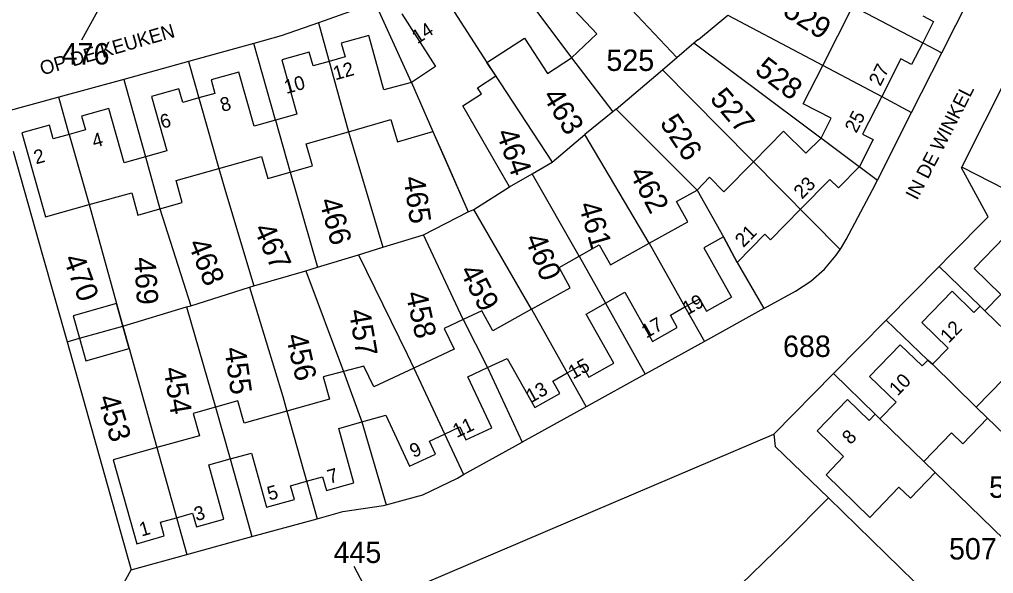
# Model space of a CAD drawing. Extents: x 191922 to 199923, y 328959 to 333350.
# Drawn here: x 196152.1 to 196274.9, y 330959.9 to 331029.7 of the extents above; entities that cross this region are included whole.
import ezdxf

# ---------------------------------------------------------------- set-up
doc = ezdxf.new("R2010")
doc.units = 0
for name, color, linetype in [('bouwvlak', 7, 'Continuous'), ('enkelbestemming', 7, 'Continuous'), ('Level 14', 7, 'Continuous'), ('Level 6', 7, 'Continuous'), ('maatvoering - maximum aantal wooneenheden', 7, 'Continuous'), ('Maatvoering_symbolen', 7, 'Continuous'), ('recreatiewoning', 7, 'Continuous')]:
    doc.layers.add(name, color=color, linetype=linetype)

msp = doc.modelspace()

# ---------------------------------------------------------------- linework, layer by layer
at = {"layer": 'bouwvlak'}
for p, q in [((196159.96, 331027.15), (196165.23, 331036.78)), ((196194.27, 330960.81), (196198.28, 330953.28))]:
    msp.add_line(p, q, dxfattribs=at)
at = {"layer": 'Level 6'}
for p, q in [((196224.53, 331036.05), (196234.98, 331024.94)), ((196201.54, 331021.8), (196196.77, 331032.23)), ((196268.4, 331025.51), (196272.17, 331032.99)), ((196206.05, 331031.99), (196211.05, 331024.3)), ((196216.59, 331031.73), (196221.71, 331024.91)), ((196257.19, 331031.39), (196265.99, 331026.78)), ((196193.72, 331030.67), (196189.8, 331029.3)), ((196237.71, 331027.19), (196241.41, 331030.25)), ((196241.41, 331030.25), (196260.82, 331020.01)), ((196189.8, 331029.3), (196185.1, 331027.65)), ((196189.8, 331029.3), (196193.58, 331015.57)), ((196185.1, 331027.65), (196181.64, 331026.69)), ((196181.64, 331026.69), (196173.43, 331024.43)), ((196184.39, 331017.03), (196181.64, 331026.69)), ((196234.98, 331024.94), (196237.13, 331026.78)), ((196237.13, 331026.78), (196237.65, 331027.22)), ((196237.13, 331026.78), (196260.29, 331009.49)), ((196237.65, 331027.22), (196237.71, 331027.19)), ((196265.99, 331026.78), (196268.4, 331025.51)), ((196221.71, 331024.91), (196226.92, 331018.08)), ((196233.17, 331023.39), (196234.98, 331024.94)), ((196264.6, 331018.01), (196268.4, 331025.51)), ((196173.43, 331024.43), (196165.24, 331022.18)), ((196173.43, 331024.43), (196177.23, 331010.96)), ((196211.05, 331024.3), (196219.27, 331011.73)), ((196227.34, 331018.41), (196233.17, 331023.39)), ((196233.17, 331023.39), (196255.59, 331000.74)), ((196270.92, 331011.1), (196276.78, 331022.69)), ((196165.24, 331022.18), (196157.05, 331019.93)), ((196165.24, 331022.18), (196167.99, 331012.43)), ((196201.54, 331021.8), (196204.23, 331015.62)), ((196157.05, 331019.93), (196149.99, 331017.99)), ((196158.38, 331015.24), (196157.05, 331019.93)), ((196260.82, 331020.01), (196264.6, 331018.01)), ((196226.92, 331018.08), (196223.39, 331015.22)), ((196227.34, 331018.41), (196226.92, 331018.08)), ((196237.55, 331008.22), (196227.34, 331018.41)), ((196260.29, 331009.49), (196264.6, 331018.01)), ((196184.39, 331017.03), (196186.21, 331010.47)), ((196158.38, 331015.24), (196160.87, 331006.39)), ((196193.58, 331015.57), (196197.93, 331001.02)), ((196204.23, 331015.62), (196208.67, 331005.48)), ((196219.27, 331011.73), (196223.39, 331015.22)), ((196231.5, 331001.51), (196223.39, 331015.22)), ((196151.31, 331013.11), (196155.01, 331000)), ((196167.99, 331012.43), (196169.81, 331005.86)), ((196216.74, 331010.28), (196219.27, 331011.73)), ((196177.23, 331010.96), (196178.08, 331008.04)), ((196186.21, 331010.47), (196189.69, 330998.51)), ((196213.89, 331008.62), (196216.74, 331010.28)), ((196222.68, 330999.89), (196216.74, 331010.28)), ((196270.89, 331011.04), (196270.92, 331011.1)), ((196274.23, 331004.86), (196270.89, 331011.04)), ((196276.43, 331008.29), (196270.92, 331011.1)), ((196259.67, 331008.24), (196260.29, 331009.49)), ((196178.08, 331008.04), (196181.65, 330996.15)), ((196209.37, 331005.77), (196213.89, 331008.62)), ((196237.55, 331008.22), (196240.87, 331002.32)), ((196256.36, 331002.01), (196259.67, 331008.24)), ((196160.87, 331006.39), (196164.35, 330993.92)), ((196169.81, 331005.86), (196173.69, 330993.64)), ((196203.03, 331002.57), (196208.67, 331005.48)), ((196208.67, 331005.48), (196209.37, 331005.77)), ((196216.67, 330993.21), (196209.37, 331005.77)), ((196269.44, 331000), (196274.23, 331004.86)), ((196197.93, 331001.02), (196203.03, 331002.57)), ((196208.04, 330991.89), (196203.03, 331002.57)), ((196231.5, 331001.51), (196236, 330993.5)), ((196240.87, 331002.32), (196242.59, 330999.11)), ((196255.76, 331000.98), (196256.36, 331002.01)), ((196194.84, 331000.06), (196197.93, 331001.02)), ((196255.09, 331000), (196255.59, 331000.74)), ((196255.59, 331000.74), (196255.76, 331000.98)), ((196155.01, 331000), (196158.09, 330989.09)), ((196189.69, 330998.51), (196194.84, 331000.06)), ((196194.84, 331000.06), (196201, 330987.53)), ((196222.68, 330999.89), (196225.99, 330993.97)), ((196242.59, 330999.11), (196245.98, 330993.3)), ((196253.6, 330998.26), (196255.09, 331000)), ((196268.07, 330998.61), (196269.44, 331000)), ((196181.65, 330996.15), (196188.2, 330998.06)), ((196188.2, 330998.06), (196189.69, 330998.51)), ((196188.2, 330998.06), (196192.97, 330985.36)), ((196251.87, 330996.74), (196253.6, 330998.26)), ((196261.4, 330991.84), (196268.07, 330998.61)), ((196273.22, 330993.61), (196268.07, 330998.61)), ((196249.95, 330995.49), (196251.87, 330996.74)), ((196173.69, 330993.64), (196181.11, 330995.97)), ((196181.11, 330995.97), (196181.65, 330996.15)), ((196181.11, 330995.97), (196185.31, 330982.21)), ((196245.98, 330993.3), (196249.95, 330995.49)), ((196164.35, 330993.92), (196165.12, 330991.07)), ((196165.12, 330991.07), (196173.17, 330993.49)), ((196173.17, 330993.49), (196173.69, 330993.64)), ((196173.17, 330993.49), (196176.83, 330980.86)), ((196216.67, 330993.21), (196223.56, 330980.92)), ((196225.99, 330993.97), (196230.98, 330985.01)), ((196236, 330993.5), (196238.46, 330989.14)), ((196245.98, 330993.3), (196238.46, 330989.14)), ((196273.22, 330993.61), (196273.82, 330993.01)), ((196273.82, 330993.01), (196279.33, 330987.68)), ((196208.04, 330991.89), (196211.11, 330985.85)), ((196254.75, 330985.09), (196261.4, 330991.84)), ((196266.62, 330986.78), (196261.4, 330991.84)), ((196159.67, 330989.54), (196165.12, 330991.07)), ((196165.12, 330991.07), (196165.93, 330988.25)), ((196158.09, 330989.09), (196159.67, 330989.54)), ((196158.09, 330989.09), (196166.19, 330960.36)), ((196165.93, 330988.25), (196169.41, 330975.76)), ((196238.46, 330989.14), (196230.98, 330985.01)), ((196201, 330987.53), (196201.82, 330985.79)), ((196266.62, 330986.78), (196267.24, 330986.26)), ((196201.82, 330985.79), (196208.1, 330972.36)), ((196211.11, 330985.85), (196215.5, 330976.45)), ((196267.24, 330986.26), (196272.73, 330980.85)), ((196192.97, 330985.36), (196195.28, 330979)), ((196230.98, 330985.01), (196223.56, 330980.92)), ((196254.75, 330985.09), (196247.21, 330977.44)), ((196260.02, 330979.96), (196254.75, 330985.09)), ((196185.31, 330982.21), (196185.81, 330980.37)), ((196176.83, 330980.86), (196178.65, 330974.33)), ((196223.56, 330980.92), (196215.5, 330976.45)), ((196272.73, 330980.85), (196284.2, 330969.73)), ((196185.81, 330980.37), (196189.64, 330966.8)), ((196260.02, 330979.96), (196260.6, 330979.37)), ((196260.6, 330979.37), (196267.56, 330972.62)), ((196195.28, 330979), (196198.32, 330968.54)), ((196221.88, 330966.65), (196247.21, 330977.44)), ((196247.21, 330977.44), (196247.39, 330975.91)), ((196169.41, 330975.76), (196173.19, 330962.28)), ((196208.1, 330972.36), (196215.5, 330976.45)), ((196247.39, 330975.91), (196254.13, 330969.41)), ((196178.65, 330974.33), (196181.4, 330964.54)), ((196207.31, 330971.92), (196208.1, 330972.36)), ((196267.56, 330972.62), (196280.5, 330960.02)), ((196202.95, 330969.82), (196207.31, 330971.92)), ((196198.32, 330968.54), (196202.95, 330969.82)), ((196192.88, 330967.69), (196198.01, 330968.46)), ((196198.01, 330968.46), (196198.32, 330968.54)), ((196248.77, 330964.05), (196254.13, 330969.41)), ((196273.85, 330950.22), (196254.13, 330969.41)), ((196189.64, 330966.8), (196192.88, 330967.69)), ((196181.4, 330964.54), (196189.64, 330966.8)), ((196199.53, 330957.13), (196221.88, 330966.65)), ((196173.19, 330962.28), (196181.4, 330964.54)), ((196233.31, 330949.09), (196248.77, 330964.05)), ((196166.19, 330960.36), (196173.19, 330962.28)), ((196159.86, 330949), (196166.19, 330960.36))]:
    msp.add_line(p, q, dxfattribs=at)
at = {"layer": 'recreatiewoning'}
for p, q in [((196224.91, 331027.9), (196220.66, 331032.44)), ((196253.4, 331023.92), (196257.19, 331031.39)), ((196200.29, 331030.42), (196204.57, 331023.79)), ((196266.03, 331030.18), (196267.35, 331029.47)), ((196267.35, 331029.47), (196265.99, 331026.78)), ((196196.13, 331027.7), (196192.67, 331026.73)), ((196198.05, 331020.87), (196196.13, 331027.7)), ((196211.05, 331024.3), (196215.76, 331027.39)), ((196215.76, 331027.39), (196218.7, 331022.92)), ((196221.71, 331024.91), (196224.91, 331027.9)), ((196192.67, 331026.73), (196193.16, 331025)), ((196265.99, 331026.78), (196264.6, 331024.06)), ((196188.63, 331025.6), (196185.17, 331024.63)), ((196189.11, 331023.87), (196188.63, 331025.6)), ((196193.16, 331025), (196191.14, 331024.44)), ((196218.7, 331022.92), (196221.71, 331024.91)), ((196185.17, 331024.63), (196187.09, 331017.79)), ((196191.14, 331024.44), (196189.11, 331023.87)), ((196204.57, 331023.79), (196201.54, 331021.8)), ((196212.16, 331022.61), (196211.05, 331024.3)), ((196250.93, 331019.1), (196253.4, 331023.92)), ((196263.25, 331024.75), (196260.82, 331020.01)), ((196264.6, 331024.06), (196263.25, 331024.75)), ((196179.74, 331023.09), (196176.26, 331022.13)), ((196181.68, 331016.27), (196179.74, 331023.09)), ((196209.86, 331021.1), (196212.16, 331022.61)), ((196176.26, 331022.13), (196176.75, 331020.4)), ((196201.54, 331021.8), (196198.05, 331020.87)), ((196172.21, 331020.99), (196168.76, 331020.02)), ((196168.76, 331020.02), (196170.68, 331013.18)), ((196172.7, 331019.26), (196172.21, 331020.99)), ((196176.75, 331020.4), (196174.73, 331019.83)), ((196208.02, 331018.85), (196210.34, 331020.37)), ((196210.34, 331020.37), (196209.86, 331021.1)), ((196260.82, 331020.01), (196258.4, 331015.29)), ((196174.73, 331019.83), (196172.7, 331019.26)), ((196210.41, 331014.69), (196208.02, 331018.85)), ((196254.46, 331017.29), (196250.93, 331019.1)), ((196163.38, 331018.51), (196159.91, 331017.54)), ((196159.91, 331017.54), (196160.4, 331015.81)), ((196165.3, 331011.67), (196163.38, 331018.51)), ((196187.09, 331017.79), (196184.39, 331017.03)), ((196155.86, 331016.4), (196152.41, 331015.43)), ((196156.35, 331014.67), (196155.86, 331016.4)), ((196184.39, 331017.03), (196181.68, 331016.27)), ((196193.58, 331015.57), (196198.94, 331017.11)), ((196198.94, 331017.11), (196199.76, 331014.31)), ((196253.2, 331014.78), (196254.46, 331017.29)), ((196152.41, 331015.43), (196155.36, 331004.87)), ((196158.38, 331015.24), (196156.35, 331014.67)), ((196160.4, 331015.81), (196158.38, 331015.24)), ((196188.23, 331014.04), (196193.58, 331015.57)), ((196199.76, 331014.31), (196204.23, 331015.62)), ((196204.23, 331015.62), (196205.76, 331012.12)), ((196244.65, 331011.79), (196248.43, 331015.63)), ((196248.43, 331015.63), (196251.25, 331012.86)), ((196258.4, 331015.29), (196259.75, 331014.6)), ((196189.03, 331011.26), (196188.23, 331014.04)), ((196213.89, 331008.62), (196210.41, 331014.69)), ((196251.25, 331012.86), (196253.2, 331014.78)), ((196259.75, 331014.6), (196258.01, 331011.19)), ((196170.68, 331013.18), (196167.99, 331012.43)), ((196167.99, 331012.43), (196165.3, 331011.67)), ((196177.23, 331010.96), (196182.61, 331012.47)), ((196182.61, 331012.47), (196183.4, 331009.68)), ((196205.76, 331012.12), (196208.67, 331005.48)), ((196240.93, 331008.01), (196244.65, 331011.79)), ((196171.85, 331009.44), (196177.23, 331010.96)), ((196183.4, 331009.68), (196186.21, 331010.47)), ((196186.21, 331010.47), (196189.03, 331011.26)), ((196258.01, 331011.19), (196255.38, 331008.51)), ((196172.63, 331006.65), (196171.85, 331009.44)), ((196237.55, 331008.22), (196239.1, 331009.86)), ((196239.1, 331009.86), (196240.93, 331008.01)), ((196254.3, 331009.57), (196250.58, 331005.8)), ((196255.38, 331008.51), (196254.3, 331009.57)), ((196160.87, 331006.39), (196166.25, 331007.87)), ((196166.25, 331007.87), (196167.04, 331005.08)), ((196209.37, 331005.77), (196213.89, 331008.62)), ((196234.94, 331006.77), (196237.55, 331008.22)), ((196155.36, 331004.87), (196160.87, 331006.39)), ((196169.81, 331005.86), (196172.63, 331006.65)), ((196236.36, 331004.24), (196234.94, 331006.77)), ((196167.04, 331005.08), (196169.81, 331005.86)), ((196208.67, 331005.48), (196209.37, 331005.77)), ((196250.58, 331005.8), (196246.81, 331001.96)), ((196231.5, 331001.51), (196236.36, 331004.24)), ((196226.63, 330998.78), (196231.5, 331001.51)), ((196240.87, 331002.32), (196238.39, 331000.93)), ((196242.59, 330999.11), (196240.87, 331002.32)), ((196246.1, 331002.67), (196242.59, 330999.11)), ((196246.81, 331001.96), (196246.1, 331002.67)), ((196272.47, 330998.33), (196276.3, 331002.29)), ((196222.68, 330999.89), (196225.21, 331001.31)), ((196225.21, 331001.31), (196226.63, 330998.78)), ((196238.39, 331000.93), (196241.87, 330994.72)), ((196220.13, 330998.46), (196222.68, 330999.89)), ((196221.54, 330995.92), (196220.13, 330998.46)), ((196272.47, 330998.33), (196275.83, 330995.08)), ((196216.67, 330993.21), (196221.54, 330995.92)), ((196225.99, 330993.97), (196228.43, 330995.34)), ((196228.43, 330995.34), (196231.91, 330989.13)), ((196269.7, 330995.46), (196265.89, 330991.53)), ((196272.44, 330992.8), (196269.7, 330995.46)), ((196236, 330993.5), (196237.85, 330994.53)), ((196237.85, 330994.53), (196238.73, 330992.96)), ((196238.73, 330992.96), (196241.87, 330994.72)), ((196275.83, 330995.08), (196273.82, 330993.01)), ((196164.35, 330993.92), (196158.88, 330992.36)), ((196165.12, 330991.07), (196164.35, 330993.92)), ((196210.41, 330992.99), (196208.04, 330991.89)), ((196211.8, 330990.49), (196210.41, 330992.99)), ((196216.67, 330993.21), (196211.8, 330990.49)), ((196223.56, 330992.6), (196225.99, 330993.97)), ((196234.17, 330992.47), (196236, 330993.5)), ((196273.22, 330993.61), (196272.44, 330992.8)), ((196273.82, 330993.01), (196273.22, 330993.61)), ((196158.88, 330992.36), (196159.67, 330989.54)), ((196208.04, 330991.89), (196205.67, 330990.78)), ((196227.04, 330986.4), (196223.56, 330992.6)), ((196235.05, 330990.89), (196234.17, 330992.47)), ((196159.67, 330989.54), (196165.12, 330991.07)), ((196165.93, 330988.25), (196165.12, 330991.07)), ((196205.67, 330990.78), (196206.89, 330988.15)), ((196231.91, 330989.13), (196235.05, 330990.89)), ((196265.89, 330991.53), (196269.22, 330988.3)), ((196159.67, 330989.54), (196160.47, 330986.71)), ((196160.47, 330986.71), (196165.93, 330988.25)), ((196206.89, 330988.15), (196201.82, 330985.79)), ((196263.17, 330988.72), (196259.29, 330984.71)), ((196265.92, 330986.07), (196263.17, 330988.72)), ((196269.22, 330988.3), (196267.24, 330986.26)), ((196211.11, 330985.85), (196213.61, 330987.01)), ((196213.61, 330987.01), (196217.08, 330980.81)), ((196266.62, 330986.78), (196265.92, 330986.07)), ((196267.24, 330986.26), (196266.62, 330986.78)), ((196195.53, 330986.04), (196192.97, 330985.36)), ((196196.76, 330983.44), (196195.53, 330986.04)), ((196201.82, 330985.79), (196196.76, 330983.44)), ((196208.64, 330984.7), (196211.11, 330985.85)), ((196221.17, 330985.18), (196223.02, 330986.21)), ((196223.02, 330986.21), (196223.9, 330984.64)), ((196223.9, 330984.64), (196227.04, 330986.4)), ((196192.97, 330985.36), (196190.39, 330984.67)), ((196190.39, 330984.67), (196191.18, 330981.88)), ((196211.65, 330978.24), (196208.64, 330984.7)), ((196219.34, 330984.15), (196221.17, 330985.18)), ((196259.29, 330984.71), (196262.64, 330981.47)), ((196272.73, 330980.85), (196276.21, 330984.45)), ((196220.22, 330982.57), (196219.34, 330984.15)), ((196191.18, 330981.88), (196185.81, 330980.37)), ((196217.08, 330980.81), (196220.22, 330982.57)), ((196256.51, 330981.83), (196252.69, 330977.89)), ((196259.26, 330979.17), (196256.51, 330981.83)), ((196176.83, 330980.86), (196174.01, 330980.06)), ((196179.65, 330981.66), (196176.83, 330980.86)), ((196180.44, 330978.86), (196179.65, 330981.66)), ((196262.64, 330981.47), (196260.6, 330979.37)), ((196274.17, 330979.46), (196272.73, 330980.85)), ((196174.01, 330980.06), (196174.79, 330977.26)), ((196185.81, 330980.37), (196180.44, 330978.86)), ((196195.28, 330979), (196198.29, 330979.86)), ((196198.29, 330979.86), (196201.28, 330973.42)), ((196260.02, 330979.96), (196259.26, 330979.17)), ((196260.6, 330979.37), (196260.02, 330979.96)), ((196271.05, 330976.23), (196274.17, 330979.46)), ((196192.35, 330978.16), (196195.28, 330979)), ((196194.26, 330971.33), (196192.35, 330978.16)), ((196205.71, 330977.47), (196207.63, 330978.36)), ((196207.63, 330978.36), (196208.39, 330976.73)), ((196208.39, 330976.73), (196211.65, 330978.24)), ((196174.79, 330977.26), (196169.41, 330975.76)), ((196203.78, 330976.57), (196205.71, 330977.47)), ((196252.69, 330977.89), (196256.02, 330974.63)), ((196266.13, 330974.01), (196269.61, 330977.61)), ((196269.61, 330977.61), (196271.05, 330976.23)), ((196169.41, 330975.76), (196163.92, 330974.23)), ((196204.54, 330974.94), (196203.78, 330976.57)), ((196178.65, 330974.33), (196181.34, 330975.08)), ((196181.34, 330975.08), (196183.26, 330968.24)), ((196201.28, 330973.42), (196204.54, 330974.94)), ((196256.02, 330974.63), (196253.81, 330972.32)), ((196163.92, 330974.23), (196166.9, 330963.65)), ((196175.96, 330973.57), (196178.65, 330974.33)), ((196177.88, 330966.73), (196175.96, 330973.57)), ((196267.56, 330972.62), (196266.13, 330974.01)), ((196188.3, 330971.53), (196190.32, 330972.09)), ((196190.32, 330972.09), (196190.81, 330970.36)), ((196253.81, 330972.32), (196259.31, 330966.95)), ((196264.44, 330969.38), (196267.56, 330972.62)), ((196186.27, 330970.96), (196188.3, 330971.53)), ((196186.76, 330969.22), (196186.27, 330970.96)), ((196190.81, 330970.36), (196194.26, 330971.33)), ((196259.31, 330966.95), (196263, 330970.76)), ((196263, 330970.76), (196264.44, 330969.38)), ((196183.26, 330968.24), (196186.76, 330969.22)), ((196171.89, 330966.92), (196173.92, 330967.49)), ((196173.92, 330967.49), (196174.41, 330965.76)), ((196169.87, 330966.35), (196171.89, 330966.92)), ((196170.36, 330964.62), (196169.87, 330966.35)), ((196174.41, 330965.76), (196177.88, 330966.73)), ((196166.9, 330963.65), (196170.36, 330964.62))]:
    msp.add_line(p, q, dxfattribs=at)

# ---------------------------------------------------------------- texts
at = {"layer": 'enkelbestemming'}
for s, p in [('476', (196157.42, 331024.05)), ('525', (196226.11, 331023.24)), ('688', (196248.38, 330987.19)), ('508', (196274.36, 330969.43)), ('445', (196191.7, 330961.22)), ('507', (196269.31, 330961.66))]:
    msp.add_text(s, height=2.7, rotation=0, dxfattribs=at).set_placement(p)
at = {"layer": 'Level 14'}
for s, rotation, p in [('529', 327.3827, (196248.2, 331030.34)), ('528', 322.9696, (196244.68, 331023.06)), ('527', 310.7007, (196239.04, 331019.68)), ('463', 301.3778, (196217.98, 331020.08)), ('526', 303.9776, (196232.76, 331016.66)), ('464', 289.9782, (196212.17, 331015.44)), ('462', 297.7746, (196228.92, 331010.37)), ('465', 278.4542, (196200.5, 331009.8)), ('466', 285.1345, (196189.88, 331006.89)), ('461', 286.2602, (196222.57, 331006.36)), ('467', 293.8985, (196181.57, 331003.36)), ('468', 292.0895, (196173.29, 331001.49)), ('460', 291.7695, (196215.77, 331002.14)), ('470', 290.0663, (196157.59, 330999.6)), ('469', 273.7116, (196166.55, 330999.7)), ('459', 297.4397, (196207.54, 330998.02)), ('458', 282.728, (196200.77, 330995.2)), ('457', 279.7922, (196193.61, 330993.02)), ('456', 282.7154, (196185.67, 330989.85)), ('455', 278.2193, (196177.92, 330988.27)), ('454', 279.0948, (196170.25, 330985.74)), ('453', 286.4738, (196161.95, 330982.04))]:
    msp.add_text(s, height=2.7, rotation=rotation, dxfattribs=at).set_placement(p)
at = {"layer": 'maatvoering - maximum aantal wooneenheden'}
for s, rotation, p in [('14', 32.7042, (196202.28, 331026.59)), ('12', 15.6224, (196191.92, 331022.05)), ('27', 62.8451, (196260.65, 331021.22)), ('10', 15.6224, (196185.75, 331020.33)), ('8', 15.3707, (196177.67, 331018.06)), ('6', 15.6776, (196170.1, 331015.93)), ('25', 62.8451, (196257.62, 331015.31)), ('4', 15.6069, (196161.52, 331013.52)), ('2', 15.6776, (196154.18, 331011.46)), ('23', 45.3649, (196250.78, 331007)), ('21', 45.4052, (196243.38, 331000.91)), ('19', 29.2328, (196236.3, 330992.4)), ('17', 29.2328, (196231.14, 330989.5)), ('12', 45.8515, (196269.28, 330988.85)), ('15', 29.2328, (196221.91, 330984.33)), ('10', 45.9326, (196262.83, 330982.19)), ('13', 29.2328, (196216.6, 330981.35)), ('11', 24.8472, (196207.22, 330976.96)), ('8', 45.8515, (196256.89, 330976.05)), ('9', 24.9754, (196201.8, 330974.43)), ('7', 15.6776, (196191.19, 330971.19)), ('5', 15.6069, (196183.61, 330969.07)), ('3', 15.6069, (196174.39, 330966.48)), ('1', 15.6776, (196167.48, 330964.54))]:
    msp.add_text(s, height=1.75, rotation=rotation, dxfattribs=at).set_placement(p)
at = {"layer": 'Maatvoering_symbolen'}
for s, rotation, p in [('OP DE KEUKEN', 16.0951, (196154.96, 331022.67)), ('IN DE WINKEL', 62.8451, (196265.29, 331006.85))]:
    msp.add_text(s, height=1.75, rotation=rotation, dxfattribs=at).set_placement(p)

doc.saveas('drawing.dxf')
